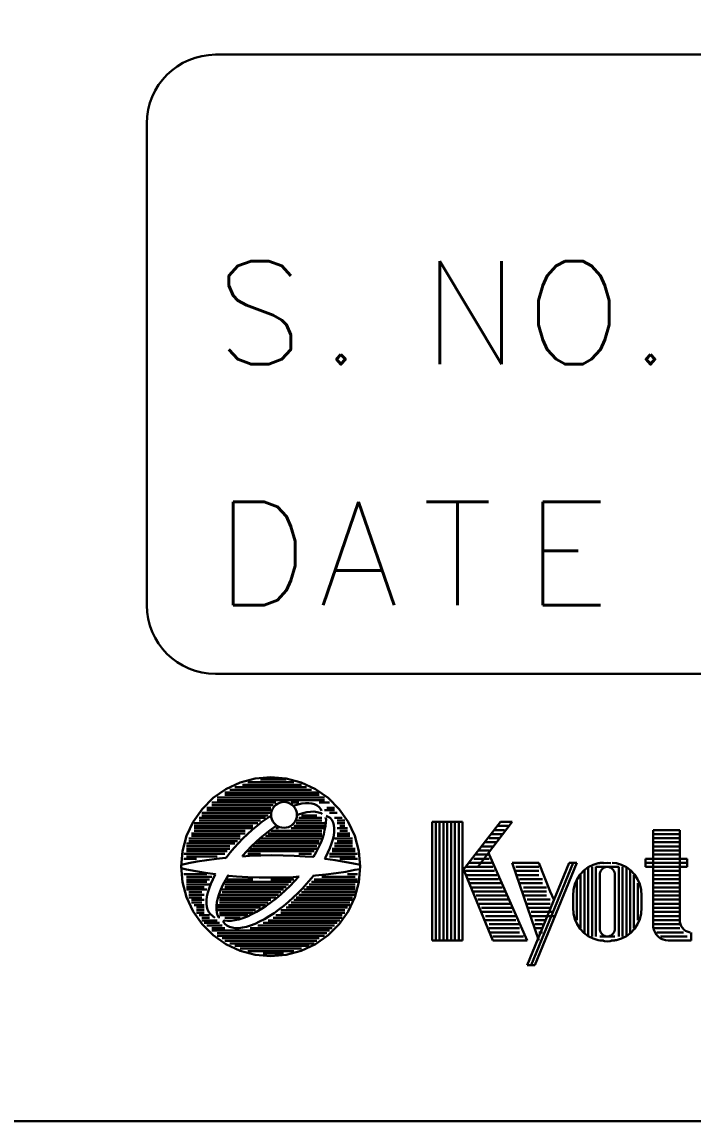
# Model space of a CAD drawing. Header units: millimetres. Extents: x 383 to 950, y 310 to 662.
# Drawn here: x 763.81 to 783.32, y 351.61 to 383.56 of the extents above; entities that cross this region are included whole.
import ezdxf

# ---------------------------------------------------------------- set-up
doc = ezdxf.new("R2010")
doc.units = ezdxf.units.MM
doc.layers.get('0').update_dxf_attribs({"lineweight": 30})
doc.styles.get("Standard").update_dxf_attribs({"font": 'txt', "bigfont": 'extfont2.shx'})

# ---------------------------------------------------------------- blocks, each defined once
blk = doc.blocks.new('A$C3BA60929')
for p, q in [((382, 33), (428, 33)), ((380, 17), (380, 31)), ((428, 15), (382, 15)), ((382.9319, 11.8512), (384.2697, 11.8512)), ((383.3035, 11.9256), (384.0467, 11.9256)), ((382.263, 11.5535), (385.0129, 11.5535)), ((382.4117, 11.6279), (384.7899, 11.6279)), ((382.5603, 11.7023), (384.6413, 11.7023)), ((382.7833, 11.7767), (384.4927, 11.7767)), ((381.8914, 11.2558), (383.7494, 11.2558)), ((382.0401, 11.4046), (385.1616, 11.4046)), ((382.0401, 11.3302), (384.1211, 11.3302)), ((382.263, 11.4791), (385.0129, 11.4791)), ((384.1211, 11.3302), (385.1616, 11.3302)), ((384.1954, 11.2558), (384.4183, 11.2558)), ((385.0129, 11.2558), (385.3102, 11.2558)), ((381.5941, 10.9581), (383.6008, 10.9581)), ((381.5941, 10.8837), (383.5265, 10.8837)), ((381.7428, 11.107), (383.6008, 11.107)), ((381.7428, 11.0326), (383.6008, 11.0326)), ((381.8914, 11.1814), (383.6751, 11.1814)), ((384.4927, 10.8837), (384.9386, 10.8837)), ((385.1616, 11.0326), (385.4588, 11.0326)), ((385.2359, 11.107), (385.4588, 11.107)), ((385.3102, 10.9581), (385.5332, 10.9581)), ((381.3712, 10.6605), (383.2292, 10.6605)), ((381.3712, 10.586), (383.0806, 10.586)), ((381.5198, 10.8093), (383.4522, 10.8093)), ((381.5198, 10.7349), (383.3035, 10.7349)), ((384.2697, 10.586), (385.1616, 10.586)), ((384.344, 10.7349), (385.0872, 10.7349)), ((384.344, 10.6605), (385.1616, 10.6605)), ((384.4183, 10.8093), (385.0872, 10.8093)), ((385.4588, 10.8093), (385.6818, 10.8093)), ((385.5332, 10.7349), (385.7561, 10.7349)), ((385.5332, 10.6605), (385.7561, 10.6605)), ((385.6075, 10.586), (385.7561, 10.586)), ((388.2917, 10.6979), (389.1778, 10.6979)), ((388.2917, 7.2456), (388.2917, 10.6979)), ((388.4025, 10.6979), (388.4025, 7.2456)), ((388.5132, 10.6979), (388.5132, 7.2456)), ((388.624, 10.6979), (388.624, 7.2456)), ((388.7347, 10.6979), (388.7347, 7.2456)), ((388.8455, 10.6979), (388.8455, 7.2456)), ((388.9562, 10.6979), (388.9562, 7.2456)), ((389.067, 10.6979), (389.067, 7.2456)), ((389.1778, 10.6979), (389.1778, 7.2456)), ((389.1778, 9.2694), (390.2853, 10.6979)), ((390.6176, 10.6979), (389.6208, 9.3884)), ((390.1967, 10.5789), (390.2853, 10.5789)), ((390.2853, 10.6979), (390.6176, 10.6979)), ((390.2853, 10.5789), (390.5069, 10.5789)), ((381.2968, 10.3628), (382.8576, 10.3628)), ((381.2968, 10.2884), (382.7089, 10.2884)), ((381.3712, 10.5116), (383.0806, 10.5116)), ((381.3712, 10.4372), (382.8576, 10.4372)), ((383.4522, 10.2884), (385.0872, 10.2884)), ((383.5265, 10.3628), (385.0872, 10.3628)), ((383.6008, 10.4372), (385.0872, 10.4372)), ((383.7494, 10.5116), (383.8238, 10.5116)), ((384.1954, 10.5116), (385.1616, 10.5116)), ((385.5332, 10.5116), (385.8304, 10.5116)), ((385.5332, 10.3628), (385.9048, 10.3628)), ((385.5332, 10.2884), (385.9048, 10.2884)), ((385.6075, 10.4372), (385.8304, 10.4372)), ((390.0195, 10.3408), (390.0638, 10.3408)), ((390.0638, 10.3408), (390.2853, 10.3408)), ((390.1081, 10.4598), (390.1746, 10.4598)), ((390.1746, 10.4598), (390.3961, 10.4598)), ((390.2853, 10.3408), (390.3296, 10.3408)), ((394.7157, 10.4598), (395.491, 10.4598)), ((394.7157, 10.4598), (394.7157, 8.0789)), ((394.7157, 10.3408), (395.491, 10.3408)), ((395.491, 10.4598), (395.491, 8.0789)), ((381.1482, 10.0651), (382.5603, 10.0651)), ((381.1482, 9.9907), (382.4117, 9.9907)), ((381.1482, 9.9163), (382.4117, 9.9163)), ((381.2225, 10.2139), (382.7089, 10.2139)), ((381.2225, 10.1395), (382.6346, 10.1395)), ((383.0062, 9.9163), (384.9386, 9.9163)), ((383.0806, 9.9907), (384.9386, 9.9907)), ((383.1549, 10.0651), (385.0129, 10.0651)), ((383.2292, 10.1395), (385.0129, 10.1395)), ((383.3035, 10.2139), (385.0872, 10.2139)), ((385.3845, 9.9163), (386.0534, 9.9163)), ((385.4588, 10.2139), (385.9791, 10.2139)), ((385.4588, 10.0651), (385.9791, 10.0651)), ((385.4588, 9.9907), (385.9791, 9.9907)), ((385.5332, 10.1395), (385.9791, 10.1395)), ((389.7316, 9.9836), (389.8645, 9.9836)), ((389.8423, 10.1027), (389.9531, 10.1027)), ((389.8423, 9.9836), (390.0638, 9.9836)), ((389.9531, 10.2217), (390.1746, 10.2217)), ((389.9531, 10.1027), (390.1746, 10.1027)), ((390.1746, 10.2217), (390.241, 10.2217)), ((394.7157, 10.2217), (395.491, 10.2217)), ((394.7157, 10.1027), (395.491, 10.1027)), ((394.7157, 9.9836), (395.491, 9.9836)), ((381.0739, 9.7674), (382.263, 9.7674)), ((381.0739, 9.6186), (381.4455, 9.6186)), ((381.1482, 9.8418), (382.3373, 9.8418)), ((381.1482, 9.693), (382.0401, 9.693)), ((382.9319, 9.8418), (384.8643, 9.8418)), ((382.9319, 9.7674), (383.3035, 9.7674)), ((384.4183, 9.7674), (384.7899, 9.7674)), ((385.3102, 9.7674), (386.1277, 9.7674)), ((385.3102, 9.693), (386.0534, 9.693)), ((385.3845, 9.8418), (386.0534, 9.8418)), ((385.6075, 9.6186), (386.1277, 9.6186)), ((389.51, 9.6265), (389.9531, 9.6265)), ((389.5543, 9.7455), (389.6208, 9.7455)), ((389.6208, 9.7455), (389.8423, 9.7455)), ((389.6429, 9.8646), (389.7316, 9.8646)), ((389.7316, 9.8646), (389.9531, 9.8646)), ((389.8423, 9.7455), (389.9309, 9.7455)), ((389.9531, 9.7455), (389.9309, 9.7932)), ((391.0607, 7.2456), (389.9531, 9.7455)), ((394.4942, 9.6265), (394.7157, 9.6265)), ((394.4942, 9.6265), (394.4942, 9.3884)), ((394.7157, 9.8646), (395.491, 9.8646)), ((394.7157, 9.7455), (395.491, 9.7455)), ((394.7157, 9.6265), (395.491, 9.6265)), ((395.491, 9.6265), (395.7125, 9.6265)), ((395.7125, 9.6265), (395.7125, 9.3884)), ((389.1778, 9.3884), (390.0638, 7.2456)), ((389.2442, 9.2694), (389.3107, 9.2694)), ((389.2885, 9.3884), (390.0638, 9.3884)), ((389.2885, 9.2694), (390.0638, 9.2694)), ((389.355, 9.5074), (390.0195, 9.5074)), ((390.0638, 9.2694), (390.1081, 9.2694)), ((390.6176, 9.5074), (391.3929, 7.2456)), ((390.6176, 9.5074), (391.3929, 9.5074)), ((390.7284, 9.3884), (391.3929, 9.3884)), ((390.7284, 9.2694), (391.3929, 9.2694)), ((392.279, 9.5074), (391.0607, 6.5313)), ((392.3897, 9.5074), (391.1714, 6.5313)), ((392.5005, 9.5074), (391.2822, 6.5313)), ((391.3929, 9.5074), (391.7252, 8.6741)), ((392.279, 9.5074), (392.5005, 9.5074)), ((392.722, 9.2694), (392.722, 7.4837)), ((392.8328, 9.3884), (392.8328, 7.3646)), ((392.9435, 9.3884), (392.9435, 7.3646)), ((393.0543, 9.3884), (393.0543, 7.3646)), ((393.0543, 9.3884), (393.7188, 9.3884)), ((393.165, 9.5074), (393.2757, 9.5074)), ((393.7188, 9.3884), (393.7188, 7.3646)), ((393.8296, 9.3884), (393.8296, 7.3646)), ((393.9404, 9.3884), (393.9404, 7.3646)), ((394.0511, 9.2694), (394.0511, 7.4837)), ((394.4942, 9.5074), (394.7157, 9.5074)), ((394.4942, 9.3884), (394.7157, 9.3884)), ((394.7157, 9.5074), (395.491, 9.5074)), ((394.7157, 9.3884), (395.491, 9.3884)), ((394.7157, 9.2694), (395.491, 9.2694)), ((395.491, 9.5074), (395.7125, 9.5074)), ((395.7125, 9.3884), (395.491, 9.3884)), ((381.0739, 9.1721), (381.7428, 9.1721)), ((381.1482, 9.0977), (381.8914, 9.0977)), ((381.1482, 9.0232), (381.8171, 9.0232)), ((381.1482, 8.9488), (381.7428, 8.9488)), ((382.263, 8.9488), (384.1954, 8.9488)), ((382.3373, 9.0232), (383.0806, 9.0232)), ((383.6008, 9.0232), (384.2697, 9.0232)), ((384.7899, 8.9488), (386.1277, 8.9488)), ((384.8643, 9.0232), (386.1277, 9.0232)), ((385.0872, 9.0977), (386.0534, 9.0977)), ((385.8304, 9.1721), (386.1277, 9.1721)), ((389.2885, 9.1503), (389.3993, 9.1503)), ((389.3328, 9.0313), (389.3993, 9.0313)), ((389.3993, 9.1503), (390.1746, 9.1503)), ((389.3993, 9.0313), (390.1746, 9.0313)), ((390.1746, 9.0313), (390.2189, 9.0313)), ((390.7284, 9.1503), (391.3929, 9.1503)), ((390.8391, 9.0313), (391.5037, 9.0313)), ((392.5005, 9.0313), (392.5005, 7.8408)), ((392.6113, 9.1503), (392.6113, 7.6027)), ((393.165, 9.1503), (393.165, 7.6026)), ((393.608, 9.1503), (393.608, 7.6026)), ((394.1619, 9.1503), (394.1619, 7.6027)), ((394.7157, 9.1503), (395.491, 9.1503)), ((394.7157, 9.0313), (395.491, 9.0313)), ((381.1482, 8.8744), (381.8171, 8.8744)), ((381.1482, 8.8), (381.6684, 8.8)), ((381.1482, 8.7256), (381.7428, 8.7256)), ((381.2225, 8.6511), (381.5941, 8.6511)), ((382.1887, 8.7256), (383.9724, 8.7256)), ((382.1887, 8.6511), (383.8981, 8.6511)), ((382.263, 8.8744), (384.1211, 8.8744)), ((382.263, 8.8), (384.0467, 8.8)), ((384.4927, 8.6511), (386.0534, 8.6511)), ((384.567, 8.7256), (386.0534, 8.7256)), ((384.6413, 8.8), (386.0534, 8.8)), ((384.7156, 8.8744), (386.0534, 8.8744)), ((389.3993, 8.9122), (390.2853, 8.9122)), ((389.4436, 8.7932), (390.3296, 8.7932)), ((389.51, 8.6741), (390.3961, 8.6741)), ((390.8391, 8.9122), (391.5037, 8.9122)), ((390.9499, 8.7932), (391.6144, 8.7932)), ((390.9499, 8.6741), (391.6144, 8.6741)), ((391.7252, 8.6741), (391.836, 8.436)), ((394.2726, 8.9122), (394.2726, 7.8408)), ((394.7157, 8.9122), (395.491, 8.9122)), ((394.7157, 8.7932), (395.491, 8.7932)), ((394.7157, 8.6741), (395.491, 8.6741)), ((381.2225, 8.5767), (381.6684, 8.5767)), ((381.2225, 8.5023), (381.5941, 8.5023)), ((381.2968, 8.4279), (381.6684, 8.4279)), ((381.2968, 8.3535), (381.5941, 8.3535)), ((382.1144, 8.5767), (383.8238, 8.5767)), ((382.1144, 8.5023), (383.7494, 8.5023)), ((382.1144, 8.4279), (383.6008, 8.4279)), ((382.1144, 8.3535), (383.5265, 8.3535)), ((384.1954, 8.3535), (385.9048, 8.3535)), ((384.2697, 8.4279), (385.9791, 8.4279)), ((384.344, 8.5023), (385.9791, 8.5023)), ((384.4183, 8.5767), (386.0534, 8.5767)), ((389.5765, 8.5551), (390.4626, 8.5551)), ((389.6208, 8.436), (390.5069, 8.436)), ((389.6651, 8.317), (390.5512, 8.317)), ((390.9499, 8.5551), (391.6144, 8.5551)), ((391.0607, 8.436), (391.7252, 8.436)), ((391.0607, 8.317), (391.7252, 8.317)), ((392.3897, 8.436), (392.3897, 8.1979)), ((394.3833, 8.555), (394.3833, 8.1979)), ((394.7157, 8.5551), (395.491, 8.5551)), ((394.7157, 8.436), (395.491, 8.436)), ((394.7157, 8.317), (395.491, 8.317)), ((381.3712, 8.279), (381.6684, 8.279)), ((381.4455, 8.2046), (381.6684, 8.2046)), ((381.4455, 8.1302), (381.6684, 8.1302)), ((381.4455, 8.0558), (381.6684, 8.0558)), ((382.0401, 8.279), (383.4522, 8.279)), ((382.0401, 8.2046), (383.3035, 8.2046)), ((382.0401, 8.1302), (383.1549, 8.1302)), ((382.1144, 8.0558), (383.0806, 8.0558)), ((383.8981, 8.1302), (385.7561, 8.1302)), ((383.8981, 8.0558), (385.7561, 8.0558)), ((384.0467, 8.2046), (385.8304, 8.2046)), ((384.1211, 8.279), (385.9048, 8.279)), ((389.7316, 8.1979), (390.6176, 8.1979)), ((389.7316, 8.0789), (390.6176, 8.0789)), ((391.0607, 8.1979), (391.7252, 8.1979)), ((391.1714, 8.0789), (391.836, 8.0789)), ((394.7157, 8.1979), (395.491, 8.1979)), ((394.7157, 8.0789), (394.7157, 7.7218)), ((394.7157, 8.0789), (395.491, 8.0789)), ((395.491, 8.0789), (395.491, 7.8408)), ((381.5198, 7.9814), (381.8171, 7.9814)), ((381.5941, 7.9069), (381.8171, 7.9069)), ((381.5941, 7.8325), (382.0401, 7.8325)), ((381.6684, 7.7581), (382.1144, 7.7581)), ((381.7428, 7.6837), (382.1887, 7.6837)), ((382.1144, 7.9814), (382.9319, 7.9814)), ((382.263, 7.9069), (382.7089, 7.9069)), ((383.2292, 7.6837), (385.4588, 7.6837)), ((383.3778, 7.7581), (385.5332, 7.7581)), ((383.5265, 7.8325), (385.6075, 7.8325)), ((383.6751, 7.9069), (385.6818, 7.9069)), ((383.7494, 7.9814), (385.6818, 7.9814)), ((389.8423, 7.9598), (390.7284, 7.9598)), ((389.8423, 7.8408), (390.7284, 7.8408)), ((389.9531, 7.7218), (390.8391, 7.7218)), ((391.1714, 7.9598), (391.836, 7.9598)), ((391.2822, 7.8408), (391.6144, 7.8408)), ((391.2822, 7.7218), (391.5037, 7.7218)), ((394.7157, 7.9598), (395.491, 7.9598)), ((394.7157, 7.8408), (395.491, 7.8408)), ((394.7157, 7.7218), (395.491, 7.7218)), ((381.8914, 7.6093), (382.263, 7.6093)), ((381.8914, 7.5348), (385.3102, 7.5348)), ((382.0401, 7.4604), (385.2359, 7.4604)), ((382.0401, 7.386), (385.1616, 7.386)), ((383.0062, 7.6093), (385.3845, 7.6093)), ((389.9531, 7.6027), (390.8391, 7.6027)), ((389.9531, 7.4837), (390.8391, 7.4837)), ((390.0638, 7.3646), (390.9499, 7.3646)), ((391.2822, 7.6027), (391.3929, 7.6027)), ((391.3929, 7.6027), (391.5037, 7.6027)), ((391.3929, 7.4837), (391.5037, 7.4837)), ((393.1651, 7.3646), (393.6081, 7.3646)), ((394.7157, 7.6027), (395.491, 7.6027)), ((394.8264, 7.4837), (395.6017, 7.4837)), ((394.9372, 7.3646), (395.7125, 7.3646)), ((395.8232, 7.4837), (395.8232, 7.2456)), ((382.1887, 7.3116), (385.0129, 7.3116)), ((382.263, 7.2372), (384.9386, 7.2372)), ((382.4117, 7.1628), (384.8643, 7.1628)), ((382.5603, 7.0883), (384.7156, 7.0883)), ((389.1778, 7.2456), (388.2917, 7.2456)), ((391.0607, 7.2456), (390.0638, 7.2456)), ((393.165, 7.2455), (393.2757, 7.2455)), ((393.4973, 7.2455), (393.608, 7.2455)), ((395.1587, 7.2456), (395.8232, 7.2456)), ((382.7089, 7.0139), (384.4927, 7.0139)), ((382.9319, 6.9395), (384.2697, 6.9395)), ((383.3778, 6.8651), (383.9724, 6.8651)), ((391.2822, 6.5313), (391.0607, 6.5313)), ((217, 2), (475, 2))]:
    blk.add_line(p, q)
for points in [[(216, 71), (216, 3), (201, 3), (201, 2), (531, 2), (531, 3), (516, 3), (516, 71)], [(386.2015, 9.3958), (386.1619, 9.848), (386.0446, 10.2865), (385.853, 10.698), (385.593, 11.0698), (385.2724, 11.3907), (384.9011, 11.6511), (384.4902, 11.843), (384.0523, 11.9604), (383.6007, 12), (383.1492, 11.9604), (382.7113, 11.843), (382.3003, 11.6511), (381.929, 11.3907), (381.6085, 11.0698), (381.3484, 10.6979), (381.1568, 10.2865), (381.0395, 9.848), (381, 9.3958), (381.0395, 8.9437), (381.1568, 8.5052), (381.3484, 8.0937), (381.6085, 7.7219), (381.929, 7.401), (382.3004, 7.1406), (382.7113, 6.9487), (383.1492, 6.8313), (383.6007, 6.7917), (384.0523, 6.8313), (384.4902, 6.9487), (384.9011, 7.1406), (385.2724, 7.401), (385.593, 7.7219), (385.853, 8.0938), (386.0446, 8.5052), (386.1619, 8.9437), (386.2015, 9.3958)], [(384.3636, 10.8996), (384.3579, 10.9648), (384.341, 11.0281), (384.3134, 11.0874), (384.2759, 11.1411), (384.2297, 11.1873), (384.1761, 11.2248), (384.1169, 11.2525), (384.0537, 11.2694), (383.9886, 11.2752), (383.9235, 11.2694), (383.8603, 11.2525), (383.8011, 11.2248), (383.7475, 11.1873), (383.7014, 11.1411), (383.6638, 11.0874), (383.6362, 11.0281), (383.6193, 10.9648), (383.6136, 10.8996), (383.6193, 10.8344), (383.6362, 10.7712), (383.6638, 10.7119), (383.7014, 10.6582), (383.7475, 10.612), (383.8011, 10.5744), (383.8603, 10.5467), (383.9235, 10.5298), (383.9886, 10.5241), (384.0537, 10.5298), (384.1169, 10.5467), (384.1761, 10.5744), (384.2297, 10.612), (384.2759, 10.6582), (384.3134, 10.7119), (384.341, 10.7712), (384.3579, 10.8344), (384.3636, 10.8996)], [(384.6772, 11.2438), (384.6143, 11.2417), (384.506, 11.2283), (384.3902, 11.2027), (384.2677, 11.1649), (384.2449, 11.1682)], [(385.0819, 11.018), (385.0561, 11.0646), (385.0085, 11.1238), (384.9494, 11.1715), (384.8791, 11.2075), (384.7984, 11.2312), (384.7078, 11.2426), (384.671, 11.2437)], [(383.6015, 10.8688), (383.4889, 10.7955), (383.3468, 10.6941), (383.2051, 10.5845), (383.0651, 10.4674), (382.9276, 10.3437), (382.7937, 10.2144), (382.6645, 10.0804), (382.5411, 9.9427), (382.4241, 9.8024), (382.3033, 9.6523)], [(385.102, 10.9205), (385.0686, 10.9511), (385.0293, 10.9581), (384.9486, 10.9818), (384.858, 10.9933), (384.7582, 10.9923), (384.6499, 10.9789), (384.5341, 10.9532), (384.4116, 10.9155), (384.3687, 10.8953), (384.3625, 10.8953)], [(385.1708, 9.6213), (385.1907, 9.6652), (385.2626, 9.8025), (385.3235, 9.9358), (385.373, 10.0644), (385.4107, 10.1871), (385.4363, 10.303), (385.4497, 10.4114), (385.4507, 10.5113), (385.4392, 10.602), (385.4155, 10.6828), (385.3797, 10.7531), (385.332, 10.8123), (385.2172, 10.8767)], [(383.7741, 10.5915), (383.7318, 10.5584), (383.5897, 10.4571), (383.4481, 10.3474), (383.308, 10.2304), (383.1705, 10.1067), (383.0366, 9.9774), (382.9075, 9.8433), (382.7839, 9.7057), (382.7802, 9.6958)], [(384.8363, 9.6772), (384.8406, 9.6756), (384.923, 9.8156), (384.9949, 9.9527), (385.0557, 10.0861), (385.1053, 10.2146), (385.143, 10.3373), (385.1686, 10.4533), (385.1925, 10.5672), (385.2049, 10.6913), (385.2111, 10.7657), (385.1925, 10.8277), (385.1925, 10.8277)], [(382.3033, 9.6399), (382.2847, 9.6523), (382.0287, 9.625), (381.7397, 9.5873), (381.465, 9.5435), (381.2065, 9.4939), (381.0057, 9.4474)], [(384.8238, 9.676), (384.6044, 9.6932), (384.2864, 9.7108), (383.9634, 9.7214), (383.6379, 9.725), (383.3124, 9.7214), (382.9894, 9.7108), (382.7802, 9.6895)], [(386.2083, 9.4449), (386.0074, 9.4877), (385.7489, 9.5373), (385.4742, 9.5812), (385.1852, 9.6188), (385.1708, 9.6275)], [(381.0001, 9.3457), (381.1575, 9.3103), (381.4205, 9.2606), (381.7002, 9.2168), (381.9943, 9.1791), (381.9936, 9.1748)], [(384.8302, 9.1252), (384.9008, 9.1355), (385.2071, 9.1667), (385.5013, 9.2044), (385.781, 9.2481), (386.044, 9.2978), (386.1896, 9.3257)], [(393.1678, 9.5003), (393.1219, 9.4929), (392.9727, 9.45), (392.8327, 9.3798), (392.7062, 9.2846), (392.597, 9.1672), (392.5084, 9.0312), (392.4431, 8.8808), (392.4032, 8.7204), (392.3897, 8.555), (392.3963, 8.439)], [(393.608, 9.1503), (393.6046, 9.1916), (393.5947, 9.2317), (393.5783, 9.2693), (393.5562, 9.3033), (393.5289, 9.3326), (393.4973, 9.3564), (393.4623, 9.374), (393.425, 9.3847), (393.3865, 9.3884), (393.348, 9.3847), (393.3107, 9.374), (393.2757, 9.3564), (393.2441, 9.3326), (393.2168, 9.3033), (393.1947, 9.2693), (393.1783, 9.2317), (393.1684, 9.1916), (393.165, 9.1503)], [(393.4905, 9.4986), (393.3865, 9.5074), (393.2711, 9.4965)], [(394.3833, 8.555), (394.3698, 8.7204), (394.3299, 8.8808), (394.2646, 9.0312), (394.176, 9.1672), (394.0668, 9.2846), (393.9403, 9.3798), (393.8003, 9.45), (393.6511, 9.4929), (393.5282, 9.5068)], [(381.9905, 9.1704), (381.9896, 9.1622), (381.9177, 9.0251), (381.8568, 8.8917), (381.8073, 8.7632), (381.7696, 8.6405), (381.7439, 8.5245), (381.7306, 8.4161), (381.7296, 8.3163), (381.7411, 8.2255), (381.7648, 8.1447), (381.8006, 8.0744), (381.8482, 8.0152), (381.972, 7.9079)], [(382.3621, 9.1332), (382.3643, 9.1396), (382.282, 8.9996), (382.2102, 8.8625), (382.1492, 8.7291), (382.0997, 8.6006), (382.0621, 8.4779), (382.0364, 8.3619), (382.023, 8.2536), (382.0221, 8.1536), (382.0335, 8.0629), (382.0572, 7.9821), (382.0958, 7.9141), (382.0958, 7.9451)], [(382.2135, 7.8086), (382.2709, 7.7284), (382.3301, 7.6807), (382.4003, 7.6448), (382.4809, 7.621), (382.5715, 7.6096), (382.6713, 7.6106), (382.7796, 7.6239), (382.8953, 7.6496), (383.018, 7.6874), (383.1463, 7.737), (383.2795, 7.7979), (383.4165, 7.87), (383.5562, 7.9523), (383.6976, 8.0445), (383.8397, 8.1458), (383.9814, 8.2554), (384.1214, 8.3725), (384.2589, 8.4962), (384.3928, 8.6255), (384.522, 8.7596), (384.6455, 8.8972), (384.8487, 9.1252)], [(382.2507, 7.8272), (382.2569, 7.8211), (382.2383, 7.8272), (382.2565, 7.8334), (382.3471, 7.822), (382.4468, 7.823), (382.555, 7.8363), (382.6709, 7.862), (382.7935, 7.8997), (382.9218, 7.9494), (383.055, 8.0103), (383.192, 8.0823), (383.3317, 8.1647), (383.4732, 8.2569), (383.6152, 8.3581), (383.7569, 8.4678), (383.897, 8.5849), (384.0345, 8.7086), (384.1683, 8.8379), (384.2975, 8.972), (384.421, 9.1096), (384.4276, 9.1066)], [(382.3807, 9.1287), (382.6108, 9.111), (382.9345, 9.0933), (383.2633, 9.0826), (383.5946, 9.0791), (383.9259, 9.0826), (384.2546, 9.0933), (384.4152, 9.1066)], [(392.3897, 8.1979), (392.4032, 8.0325), (392.4431, 7.8721), (392.5084, 7.7217), (392.597, 7.5857), (392.7062, 7.4683), (392.8327, 7.3731), (392.9727, 7.3029), (393.1219, 7.26), (393.2139, 7.2478)], [(393.6052, 7.2526), (393.6511, 7.26), (393.8003, 7.3029), (393.9403, 7.3731), (394.0668, 7.4683), (394.176, 7.5857), (394.2646, 7.7217), (394.3299, 7.8721), (394.3698, 8.0325), (394.3833, 8.1979)], [(394.7157, 7.7218), (394.7224, 7.6391), (394.7424, 7.5589), (394.775, 7.4837), (394.8193, 7.4157), (394.8739, 7.357), (394.9372, 7.3094), (395.0072, 7.2743), (395.0818, 7.2528), (395.1587, 7.2456)], [(395.491, 7.8408), (395.496, 7.7788), (395.511, 7.7187), (395.5355, 7.6622), (395.5687, 7.6112), (395.6097, 7.5672), (395.6571, 7.5315), (395.7096, 7.5052), (395.7655, 7.4891), (395.8001, 7.4845)], [(393.165, 7.6026), (393.1684, 7.5613), (393.1783, 7.5212), (393.1947, 7.4836), (393.2168, 7.4496), (393.2441, 7.4203), (393.2757, 7.3965), (393.3107, 7.3789), (393.348, 7.3682), (393.3865, 7.3646), (393.425, 7.3682), (393.4623, 7.3789), (393.4973, 7.3965), (393.5289, 7.4203), (393.5562, 7.4496), (393.5783, 7.4836), (393.5947, 7.5212), (393.6046, 7.5613), (393.608, 7.6026)], [(393.274, 7.2366), (393.3057, 7.2293), (393.3865, 7.2217), (393.4673, 7.2293), (393.499, 7.2366)]]:
    blk.add_lwpolyline(points)
for centre, start, end in [((382, 31), 90, 180), ((382, 17), 180, 270)]:
    blk.add_arc(centre, 2, start, end)
for s, p in [('S', (382, 24)), ('N', (388, 24)), ('O', (391, 24)), ('.', (385, 24)), ('.', (394, 24)), ('D', (382, 17)), ('A', (385, 17)), ('T', (388, 17)), ('E', (391, 17))]:
    blk.add_text(s, height=3).set_placement(p)

msp = doc.modelspace()

# ---------------------------------------------------------------- block references
msp.add_blockref('A$C3BA60929', (387.443, 349.611))

doc.saveas('drawing.dxf')
